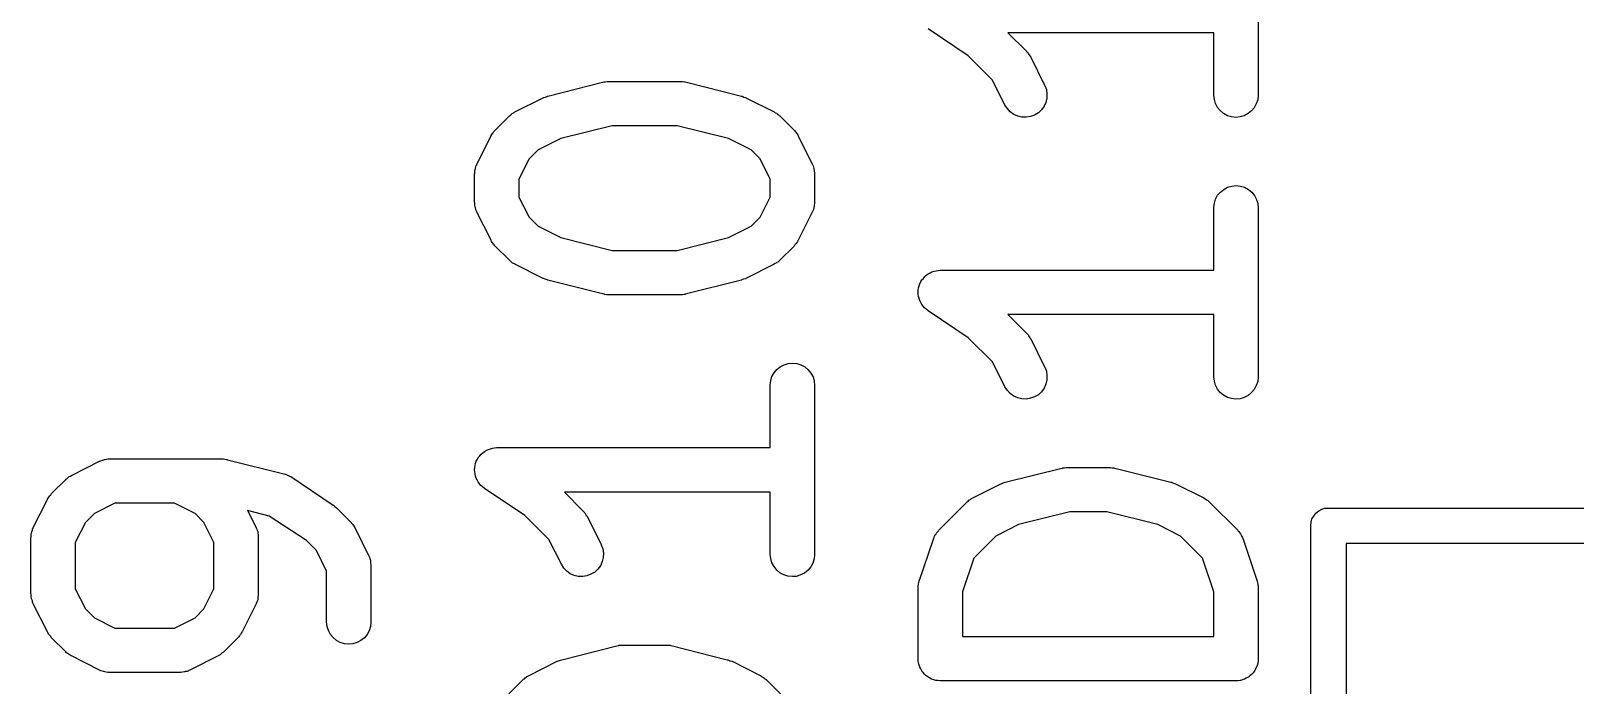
# Model space of a CAD drawing. Extents: x 116.8 to 159.2, y -137.5 to -92.6.
# Drawn here: x 143.38 to 148.6, y -133.1 to -130.89 of the extents above; entities that cross this region are included whole.
import ezdxf

# ---------------------------------------------------------------- set-up
doc = ezdxf.new("R2010")
doc.units = 0
doc.layers.add('BLACK', color=7, linetype='CONTINUOUS')

msp = doc.modelspace()

# ---------------------------------------------------------------- linework, layer by layer
at = {"layer": 'BLACK', "linetype": 'CONTINUOUS'}
for p, q in [((147.527, -130.538), (147.527, -131.11)), ((146.547, -130.977), (146.411, -130.886)), ((147.377, -130.899), (146.681, -130.899)), ((146.681, -130.899), (146.744, -130.961)), ((147.377, -131.11), (147.377, -130.899)), ((146.744, -130.961), (146.744, -130.962)), ((146.744, -130.962), (146.747, -130.965)), ((146.747, -130.965), (146.75, -130.968)), ((146.629, -131.059), (146.547, -130.977)), ((146.75, -130.968), (146.751, -130.971)), ((146.751, -130.971), (146.753, -130.973)), ((146.753, -130.973), (146.755, -130.977)), ((146.755, -130.977), (146.758, -130.981)), ((146.758, -130.981), (146.805, -131.076)), ((145.125, -131.113), (145.315, -131.065)), ((145.315, -131.065), (145.316, -131.065)), ((145.316, -131.065), (145.317, -131.065)), ((145.317, -131.065), (145.319, -131.065)), ((145.319, -131.065), (145.325, -131.064)), ((145.325, -131.064), (145.331, -131.063)), ((145.331, -131.063), (145.332, -131.063)), ((145.332, -131.063), (145.333, -131.063)), ((145.333, -131.063), (145.571, -131.063)), ((145.571, -131.063), (145.572, -131.063)), ((145.572, -131.063), (145.574, -131.063)), ((145.574, -131.063), (145.575, -131.063)), ((145.575, -131.063), (145.581, -131.064)), ((145.581, -131.064), (145.587, -131.065)), ((145.587, -131.065), (145.588, -131.065)), ((145.588, -131.065), (145.59, -131.065)), ((145.59, -131.065), (145.78, -131.113)), ((146.671, -131.143), (146.629, -131.059)), ((145.014, -131.166), (145.109, -131.119)), ((145.109, -131.119), (145.11, -131.118)), ((145.11, -131.118), (145.111, -131.118)), ((145.111, -131.118), (145.117, -131.116)), ((145.111, -131.118), (145.111, -131.118)), ((145.117, -131.116), (145.124, -131.113)), ((145.124, -131.113), (145.124, -131.113)), ((145.124, -131.113), (145.125, -131.113)), ((145.78, -131.113), (145.781, -131.113)), ((145.781, -131.113), (145.781, -131.113)), ((145.781, -131.113), (145.782, -131.113)), ((145.782, -131.113), (145.788, -131.116)), ((145.788, -131.116), (145.795, -131.118)), ((145.795, -131.118), (145.795, -131.119)), ((145.795, -131.119), (145.795, -131.119)), ((145.795, -131.119), (145.891, -131.166)), ((146.805, -131.076), (146.806, -131.077)), ((146.806, -131.077), (146.811, -131.091)), ((146.812, -131.12), (146.809, -131.134)), ((146.811, -131.091), (146.813, -131.105)), ((146.813, -131.105), (146.812, -131.12)), ((147.379, -131.124), (147.377, -131.11)), ((147.383, -131.138), (147.379, -131.124)), ((147.527, -131.111), (147.526, -131.125)), ((147.527, -131.11), (147.527, -131.111)), ((144.999, -131.177), (145.002, -131.174)), ((145.002, -131.174), (145.004, -131.172)), ((145.004, -131.172), (145.007, -131.17)), ((145.007, -131.17), (145.011, -131.168)), ((145.011, -131.168), (145.014, -131.166)), ((145.891, -131.166), (145.892, -131.167)), ((145.892, -131.167), (145.895, -131.169)), ((145.895, -131.169), (145.899, -131.171)), ((145.899, -131.171), (145.901, -131.173)), ((145.901, -131.173), (145.904, -131.175)), ((145.904, -131.175), (145.907, -131.178)), ((146.679, -131.155), (146.671, -131.143)), ((146.689, -131.166), (146.679, -131.155)), ((146.701, -131.175), (146.689, -131.166)), ((146.714, -131.181), (146.701, -131.175)), ((146.784, -131.169), (146.771, -131.177)), ((146.794, -131.159), (146.784, -131.169)), ((146.803, -131.147), (146.794, -131.159)), ((146.809, -131.134), (146.803, -131.147)), ((147.39, -131.151), (147.383, -131.138)), ((147.399, -131.162), (147.39, -131.151)), ((147.41, -131.172), (147.399, -131.162)), ((147.423, -131.179), (147.41, -131.172)), ((147.493, -131.172), (147.48, -131.179)), ((147.505, -131.163), (147.493, -131.172)), ((147.514, -131.152), (147.505, -131.163)), ((147.521, -131.139), (147.514, -131.152)), ((147.526, -131.125), (147.521, -131.139)), ((144.944, -131.231), (144.947, -131.228)), ((144.947, -131.228), (144.995, -131.18)), ((144.995, -131.18), (144.999, -131.177)), ((144.995, -131.18), (144.995, -131.18)), ((145.343, -131.213), (145.169, -131.256)), ((145.562, -131.213), (145.343, -131.213)), ((145.736, -131.256), (145.562, -131.213)), ((145.907, -131.178), (145.91, -131.18)), ((145.91, -131.18), (145.958, -131.228)), ((145.958, -131.228), (145.959, -131.229)), ((146.728, -131.184), (146.714, -131.181)), ((146.743, -131.184), (146.728, -131.184)), ((146.757, -131.182), (146.743, -131.184)), ((146.771, -131.177), (146.757, -131.182)), ((147.437, -131.183), (147.423, -131.179)), ((147.452, -131.185), (147.437, -131.183)), ((147.466, -131.183), (147.452, -131.185)), ((147.48, -131.179), (147.466, -131.183)), ((144.885, -131.343), (144.933, -131.247)), ((144.933, -131.246), (144.936, -131.243)), ((144.933, -131.247), (144.933, -131.246)), ((144.936, -131.243), (144.938, -131.239)), ((144.938, -131.239), (144.94, -131.237)), ((144.94, -131.237), (144.941, -131.234)), ((144.941, -131.234), (144.944, -131.231)), ((145.169, -131.256), (145.092, -131.295)), ((145.813, -131.295), (145.736, -131.256)), ((145.959, -131.229), (145.961, -131.232)), ((145.961, -131.232), (145.964, -131.235)), ((145.964, -131.235), (145.966, -131.238)), ((145.966, -131.238), (145.968, -131.24)), ((145.968, -131.24), (145.97, -131.244)), ((145.97, -131.244), (145.972, -131.247)), ((145.972, -131.247), (146.019, -131.343)), ((145.062, -131.325), (145.027, -131.394)), ((145.092, -131.295), (145.062, -131.325)), ((145.843, -131.325), (145.813, -131.295)), ((145.877, -131.394), (145.843, -131.325)), ((144.877, -131.375), (144.878, -131.373)), ((144.877, -131.376), (144.877, -131.375)), ((144.877, -131.471), (144.877, -131.376)), ((144.878, -131.366), (144.879, -131.361)), ((144.878, -131.371), (144.878, -131.366)), ((144.878, -131.373), (144.878, -131.371)), ((144.879, -131.361), (144.88, -131.358)), ((144.88, -131.356), (144.882, -131.352)), ((144.88, -131.358), (144.88, -131.356)), ((144.882, -131.352), (144.883, -131.347)), ((144.883, -131.347), (144.885, -131.345)), ((144.885, -131.345), (144.885, -131.343)), ((146.019, -131.343), (146.02, -131.344)), ((146.02, -131.344), (146.021, -131.346)), ((146.021, -131.346), (146.022, -131.348)), ((146.022, -131.348), (146.023, -131.353)), ((146.023, -131.353), (146.025, -131.357)), ((146.025, -131.357), (146.025, -131.36)), ((146.025, -131.36), (146.026, -131.362)), ((146.026, -131.362), (146.026, -131.367)), ((146.026, -131.367), (146.027, -131.372)), ((146.027, -131.372), (146.027, -131.374)), ((146.027, -131.374), (146.027, -131.376)), ((146.027, -131.376), (146.027, -131.471)), ((145.027, -131.394), (145.027, -131.454)), ((145.877, -131.454), (145.877, -131.394)), ((147.39, -131.448), (147.4, -131.437)), ((147.4, -131.437), (147.411, -131.428)), ((147.411, -131.428), (147.424, -131.421)), ((147.424, -131.421), (147.438, -131.417)), ((147.438, -131.417), (147.453, -131.415)), ((147.453, -131.415), (147.467, -131.417)), ((147.467, -131.417), (147.481, -131.421)), ((147.481, -131.421), (147.494, -131.428)), ((147.494, -131.428), (147.506, -131.438)), ((144.878, -131.474), (144.877, -131.471)), ((144.878, -131.476), (144.878, -131.474)), ((144.878, -131.481), (144.878, -131.476)), ((144.879, -131.486), (144.878, -131.481)), ((144.879, -131.488), (144.879, -131.486)), ((144.88, -131.49), (144.879, -131.488)), ((145.027, -131.454), (145.062, -131.522)), ((145.843, -131.522), (145.877, -131.454)), ((146.026, -131.487), (146.025, -131.489)), ((146.025, -131.489), (146.025, -131.491)), ((146.027, -131.477), (146.026, -131.482)), ((146.026, -131.482), (146.026, -131.487)), ((146.027, -131.471), (146.027, -131.472)), ((146.027, -131.472), (146.027, -131.475)), ((146.027, -131.475), (146.027, -131.477)), ((147.377, -131.489), (147.379, -131.475)), ((147.377, -131.49), (147.377, -131.489)), ((147.379, -131.475), (147.383, -131.461)), ((147.383, -131.461), (147.39, -131.448)), ((147.506, -131.438), (147.515, -131.449)), ((147.515, -131.449), (147.522, -131.462)), ((147.522, -131.462), (147.526, -131.476)), ((147.526, -131.476), (147.527, -131.49)), ((144.882, -131.495), (144.88, -131.49)), ((144.883, -131.5), (144.882, -131.495)), ((144.884, -131.502), (144.883, -131.5)), ((144.885, -131.504), (144.884, -131.502)), ((144.885, -131.505), (144.885, -131.504)), ((144.933, -131.6), (144.885, -131.505)), ((145.062, -131.522), (145.092, -131.553)), ((145.813, -131.553), (145.843, -131.522)), ((146.019, -131.505), (145.972, -131.6)), ((146.02, -131.503), (146.019, -131.505)), ((146.021, -131.501), (146.02, -131.503)), ((146.023, -131.496), (146.021, -131.501)), ((146.025, -131.491), (146.023, -131.496)), ((147.377, -131.701), (147.377, -131.49)), ((147.527, -131.49), (147.527, -132.062)), ((145.092, -131.553), (145.169, -131.591)), ((145.169, -131.591), (145.343, -131.635)), ((145.562, -131.635), (145.736, -131.591)), ((145.736, -131.591), (145.813, -131.553)), ((144.935, -131.604), (144.933, -131.6)), ((144.937, -131.608), (144.935, -131.604)), ((144.939, -131.61), (144.937, -131.608)), ((144.941, -131.613), (144.939, -131.61)), ((144.944, -131.616), (144.941, -131.613)), ((144.946, -131.619), (144.944, -131.616)), ((144.947, -131.62), (144.946, -131.619)), ((144.995, -131.667), (144.947, -131.62)), ((145.343, -131.635), (145.562, -131.635)), ((145.958, -131.62), (145.91, -131.667)), ((145.96, -131.616), (145.958, -131.62)), ((145.963, -131.613), (145.96, -131.616)), ((145.965, -131.611), (145.963, -131.613)), ((145.967, -131.608), (145.965, -131.611)), ((145.969, -131.605), (145.967, -131.608)), ((145.971, -131.601), (145.969, -131.605)), ((145.972, -131.6), (145.971, -131.601)), ((144.998, -131.67), (144.995, -131.667)), ((145.001, -131.673), (144.998, -131.67)), ((145.003, -131.675), (145.001, -131.673)), ((145.006, -131.677), (145.003, -131.675)), ((145.01, -131.679), (145.006, -131.677)), ((145.013, -131.681), (145.01, -131.679)), ((145.014, -131.681), (145.013, -131.681)), ((145.109, -131.729), (145.014, -131.681)), ((145.891, -131.681), (145.795, -131.729)), ((145.894, -131.679), (145.891, -131.681)), ((145.898, -131.677), (145.894, -131.679)), ((145.9, -131.675), (145.898, -131.677)), ((145.903, -131.674), (145.9, -131.675)), ((145.906, -131.671), (145.903, -131.674)), ((145.909, -131.668), (145.906, -131.671)), ((145.91, -131.667), (145.909, -131.668)), ((145.11, -131.729), (145.109, -131.729)), ((145.116, -131.732), (145.11, -131.729)), ((145.11, -131.729), (145.11, -131.729)), ((145.123, -131.734), (145.116, -131.732)), ((145.124, -131.734), (145.123, -131.734)), ((145.123, -131.734), (145.123, -131.734)), ((145.125, -131.735), (145.124, -131.734)), ((145.315, -131.782), (145.125, -131.735)), ((145.78, -131.735), (145.59, -131.782)), ((145.781, -131.734), (145.78, -131.735)), ((145.78, -131.735), (145.78, -131.735)), ((145.787, -131.732), (145.781, -131.734)), ((145.794, -131.73), (145.787, -131.732)), ((145.795, -131.729), (145.794, -131.73)), ((145.794, -131.73), (145.794, -131.73)), ((145.795, -131.729), (145.795, -131.729)), ((146.381, -131.754), (146.383, -131.747)), ((146.383, -131.747), (146.387, -131.74)), ((146.383, -131.747), (146.383, -131.747)), ((146.383, -131.747), (146.383, -131.747)), ((146.387, -131.74), (146.39, -131.734)), ((146.39, -131.734), (146.395, -131.729)), ((146.39, -131.734), (146.39, -131.734)), ((146.39, -131.734), (146.39, -131.734)), ((146.395, -131.729), (146.4, -131.723)), ((146.4, -131.723), (146.405, -131.718)), ((146.4, -131.723), (146.4, -131.723)), ((146.4, -131.723), (146.4, -131.723)), ((146.405, -131.718), (146.411, -131.714)), ((146.411, -131.714), (146.418, -131.71)), ((146.411, -131.714), (146.411, -131.714)), ((146.411, -131.714), (146.411, -131.714)), ((146.418, -131.71), (146.424, -131.707)), ((146.424, -131.707), (146.431, -131.705)), ((146.424, -131.707), (146.424, -131.707)), ((146.424, -131.707), (146.424, -131.707)), ((146.431, -131.705), (146.438, -131.703)), ((146.438, -131.703), (146.445, -131.702)), ((146.438, -131.703), (146.438, -131.703)), ((146.438, -131.703), (146.438, -131.703)), ((146.445, -131.702), (146.452, -131.701)), ((146.452, -131.701), (147.377, -131.701)), ((145.316, -131.782), (145.315, -131.782)), ((145.318, -131.783), (145.316, -131.782)), ((145.324, -131.784), (145.318, -131.783)), ((145.33, -131.784), (145.324, -131.784)), ((145.331, -131.784), (145.33, -131.784)), ((145.332, -131.785), (145.331, -131.784)), ((145.333, -131.785), (145.332, -131.785)), ((145.571, -131.785), (145.333, -131.785)), ((145.573, -131.784), (145.571, -131.785)), ((145.574, -131.784), (145.573, -131.784)), ((145.58, -131.784), (145.574, -131.784)), ((145.586, -131.783), (145.58, -131.784)), ((145.587, -131.783), (145.586, -131.783)), ((145.589, -131.783), (145.587, -131.783)), ((145.59, -131.782), (145.589, -131.783)), ((146.377, -131.776), (146.378, -131.768)), ((146.378, -131.783), (146.377, -131.776)), ((146.377, -131.776), (146.377, -131.776)), ((146.377, -131.776), (146.377, -131.776)), ((146.378, -131.768), (146.379, -131.761)), ((146.379, -131.79), (146.378, -131.783)), ((146.379, -131.761), (146.381, -131.754)), ((146.379, -131.761), (146.379, -131.761)), ((146.379, -131.761), (146.379, -131.761)), ((146.381, -131.797), (146.379, -131.79)), ((146.379, -131.79), (146.379, -131.79)), ((146.379, -131.79), (146.379, -131.79)), ((146.383, -131.804), (146.381, -131.797)), ((146.386, -131.81), (146.383, -131.804)), ((146.383, -131.804), (146.383, -131.804)), ((146.383, -131.804), (146.383, -131.804)), ((146.39, -131.817), (146.386, -131.81)), ((146.394, -131.823), (146.39, -131.817)), ((146.39, -131.817), (146.39, -131.817)), ((146.39, -131.817), (146.39, -131.817)), ((146.399, -131.829), (146.394, -131.823)), ((146.404, -131.833), (146.399, -131.829)), ((146.399, -131.829), (146.399, -131.829)), ((146.399, -131.829), (146.399, -131.829)), ((146.41, -131.838), (146.404, -131.833)), ((146.411, -131.839), (146.41, -131.838)), ((146.41, -131.838), (146.41, -131.838)), ((146.41, -131.838), (146.41, -131.838)), ((146.41, -131.838), (146.41, -131.838)), ((146.547, -131.93), (146.411, -131.839)), ((147.377, -131.851), (146.681, -131.851)), ((146.681, -131.851), (146.744, -131.914)), ((147.377, -132.062), (147.377, -131.851)), ((146.629, -132.011), (146.547, -131.93)), ((146.744, -131.914), (146.744, -131.914)), ((146.744, -131.914), (146.747, -131.918)), ((146.747, -131.918), (146.75, -131.921)), ((146.75, -131.921), (146.751, -131.923)), ((146.751, -131.923), (146.753, -131.926)), ((146.753, -131.926), (146.755, -131.93)), ((146.755, -131.93), (146.758, -131.933)), ((146.758, -131.933), (146.805, -132.028)), ((146.671, -132.095), (146.629, -132.011)), ((145.879, -132.075), (145.883, -132.061)), ((145.883, -132.061), (145.89, -132.048)), ((145.89, -132.048), (145.9, -132.037)), ((145.9, -132.037), (145.911, -132.028)), ((145.911, -132.028), (145.924, -132.021)), ((145.924, -132.021), (145.938, -132.017)), ((145.938, -132.017), (145.953, -132.015)), ((145.953, -132.015), (145.967, -132.017)), ((145.967, -132.017), (145.981, -132.021)), ((145.981, -132.021), (145.994, -132.028)), ((145.994, -132.028), (146.006, -132.038)), ((146.006, -132.038), (146.015, -132.049)), ((146.015, -132.049), (146.022, -132.062)), ((146.022, -132.062), (146.026, -132.076)), ((146.805, -132.028), (146.806, -132.029)), ((146.806, -132.029), (146.811, -132.043)), ((146.811, -132.043), (146.813, -132.058)), ((146.813, -132.058), (146.812, -132.072)), ((147.379, -132.076), (147.377, -132.062)), ((147.527, -132.063), (147.526, -132.077)), ((147.527, -132.062), (147.527, -132.063)), ((145.877, -132.089), (145.879, -132.075)), ((145.877, -132.09), (145.877, -132.089)), ((145.877, -132.301), (145.877, -132.09)), ((146.026, -132.076), (146.027, -132.09)), ((146.027, -132.09), (146.027, -132.662)), ((146.679, -132.108), (146.671, -132.095)), ((146.689, -132.118), (146.679, -132.108)), ((146.794, -132.112), (146.784, -132.122)), ((146.803, -132.1), (146.794, -132.112)), ((146.809, -132.086), (146.803, -132.1)), ((146.812, -132.072), (146.809, -132.086)), ((147.383, -132.09), (147.379, -132.076)), ((147.39, -132.103), (147.383, -132.09)), ((147.399, -132.115), (147.39, -132.103)), ((147.41, -132.124), (147.399, -132.115)), ((147.505, -132.115), (147.493, -132.125)), ((147.514, -132.104), (147.505, -132.115)), ((147.521, -132.091), (147.514, -132.104)), ((147.526, -132.077), (147.521, -132.091)), ((146.701, -132.127), (146.689, -132.118)), ((146.714, -132.133), (146.701, -132.127)), ((146.728, -132.136), (146.714, -132.133)), ((146.743, -132.137), (146.728, -132.136)), ((146.757, -132.134), (146.743, -132.137)), ((146.771, -132.129), (146.757, -132.134)), ((146.784, -132.122), (146.771, -132.129)), ((147.423, -132.131), (147.41, -132.124)), ((147.437, -132.135), (147.423, -132.131)), ((147.452, -132.137), (147.437, -132.135)), ((147.466, -132.136), (147.452, -132.137)), ((147.48, -132.131), (147.466, -132.136)), ((147.493, -132.125), (147.48, -132.131)), ((144.895, -132.329), (144.9, -132.323)), ((144.9, -132.323), (144.905, -132.318)), ((144.9, -132.323), (144.9, -132.323)), ((144.9, -132.323), (144.9, -132.323)), ((144.905, -132.318), (144.911, -132.314)), ((144.911, -132.314), (144.918, -132.31)), ((144.911, -132.314), (144.911, -132.314)), ((144.911, -132.314), (144.911, -132.314)), ((144.918, -132.31), (144.924, -132.307)), ((144.924, -132.307), (144.931, -132.305)), ((144.924, -132.307), (144.924, -132.307)), ((144.924, -132.307), (144.924, -132.307)), ((144.931, -132.305), (144.938, -132.303)), ((144.938, -132.303), (144.945, -132.302)), ((144.938, -132.303), (144.938, -132.303)), ((144.938, -132.303), (144.938, -132.303)), ((144.945, -132.302), (144.952, -132.301)), ((144.952, -132.301), (145.877, -132.301)), ((143.514, -132.395), (143.609, -132.347)), ((143.609, -132.347), (143.61, -132.347)), ((143.61, -132.347), (143.612, -132.346)), ((143.612, -132.346), (143.614, -132.345)), ((143.614, -132.345), (143.619, -132.343)), ((143.619, -132.343), (143.624, -132.342)), ((143.624, -132.342), (143.626, -132.341)), ((143.626, -132.341), (143.628, -132.341)), ((143.628, -132.341), (143.633, -132.34)), ((143.633, -132.34), (143.638, -132.339)), ((143.638, -132.339), (143.641, -132.339)), ((143.641, -132.339), (143.643, -132.339)), ((143.643, -132.339), (144.024, -132.339)), ((144.024, -132.339), (144.025, -132.339)), ((144.025, -132.339), (144.026, -132.339)), ((144.026, -132.339), (144.028, -132.339)), ((144.028, -132.339), (144.033, -132.34)), ((144.033, -132.34), (144.039, -132.341)), ((144.039, -132.341), (144.041, -132.341)), ((144.041, -132.341), (144.042, -132.342)), ((144.042, -132.342), (144.232, -132.389)), ((144.877, -132.376), (144.878, -132.368)), ((144.878, -132.383), (144.877, -132.376)), ((144.877, -132.376), (144.877, -132.376)), ((144.877, -132.376), (144.877, -132.376)), ((144.878, -132.368), (144.879, -132.361)), ((144.879, -132.361), (144.881, -132.354)), ((144.879, -132.361), (144.879, -132.361)), ((144.879, -132.361), (144.879, -132.361)), ((144.881, -132.354), (144.883, -132.347)), ((144.883, -132.347), (144.887, -132.34)), ((144.883, -132.347), (144.883, -132.347)), ((144.883, -132.347), (144.883, -132.347)), ((144.887, -132.34), (144.89, -132.334)), ((144.89, -132.334), (144.895, -132.329)), ((144.89, -132.334), (144.89, -132.334)), ((144.89, -132.334), (144.89, -132.334)), ((146.672, -132.418), (146.863, -132.37)), ((146.863, -132.37), (146.864, -132.37)), ((146.864, -132.37), (146.865, -132.37)), ((146.865, -132.37), (146.866, -132.369)), ((146.866, -132.369), (146.872, -132.369)), ((146.872, -132.369), (146.878, -132.368)), ((146.878, -132.368), (146.88, -132.368)), ((146.88, -132.368), (146.881, -132.368)), ((146.881, -132.368), (147.024, -132.368)), ((147.024, -132.368), (147.025, -132.368)), ((147.025, -132.368), (147.026, -132.368)), ((147.026, -132.368), (147.028, -132.368)), ((147.028, -132.368), (147.033, -132.369)), ((147.033, -132.369), (147.039, -132.369)), ((147.039, -132.369), (147.041, -132.37)), ((147.041, -132.37), (147.042, -132.37)), ((147.042, -132.37), (147.232, -132.418)), ((143.447, -132.456), (143.495, -132.409)), ((143.495, -132.408), (143.499, -132.406)), ((143.495, -132.409), (143.495, -132.408)), ((143.499, -132.406), (143.502, -132.403)), ((143.502, -132.403), (143.504, -132.401)), ((143.504, -132.401), (143.507, -132.399)), ((143.507, -132.399), (143.511, -132.397)), ((143.511, -132.397), (143.514, -132.395)), ((144.232, -132.389), (144.233, -132.389)), ((144.233, -132.389), (144.238, -132.391)), ((144.238, -132.391), (144.243, -132.393)), ((144.243, -132.393), (144.245, -132.394)), ((144.245, -132.394), (144.247, -132.395)), ((144.247, -132.395), (144.251, -132.397)), ((144.251, -132.397), (144.256, -132.399)), ((144.256, -132.399), (144.399, -132.495)), ((144.879, -132.39), (144.878, -132.383)), ((144.881, -132.397), (144.879, -132.39)), ((144.879, -132.39), (144.879, -132.39)), ((144.879, -132.39), (144.879, -132.39)), ((144.883, -132.404), (144.881, -132.397)), ((144.886, -132.41), (144.883, -132.404)), ((144.883, -132.404), (144.883, -132.404)), ((144.883, -132.404), (144.883, -132.404)), ((144.89, -132.417), (144.886, -132.41)), ((144.894, -132.423), (144.89, -132.417)), ((144.89, -132.417), (144.89, -132.417)), ((144.89, -132.417), (144.89, -132.417)), ((144.899, -132.429), (144.894, -132.423)), ((144.904, -132.433), (144.899, -132.429)), ((144.899, -132.429), (144.899, -132.429)), ((144.899, -132.429), (144.899, -132.429)), ((146.562, -132.471), (146.657, -132.423)), ((146.657, -132.423), (146.658, -132.423)), ((146.658, -132.423), (146.665, -132.42)), ((146.658, -132.423), (146.658, -132.423)), ((146.658, -132.423), (146.658, -132.423)), ((146.665, -132.42), (146.672, -132.418)), ((146.672, -132.418), (146.672, -132.418)), ((146.672, -132.418), (146.672, -132.418)), ((147.232, -132.418), (147.233, -132.418)), ((147.233, -132.418), (147.234, -132.418)), ((147.234, -132.418), (147.234, -132.418)), ((147.234, -132.418), (147.241, -132.421)), ((147.241, -132.421), (147.247, -132.423)), ((147.247, -132.423), (147.248, -132.423)), ((147.248, -132.423), (147.248, -132.423)), ((147.248, -132.423), (147.343, -132.471)), ((143.385, -132.571), (143.433, -132.476)), ((143.433, -132.475), (143.436, -132.472)), ((143.433, -132.476), (143.433, -132.475)), ((143.436, -132.472), (143.438, -132.468)), ((143.438, -132.468), (143.44, -132.465)), ((143.44, -132.465), (143.441, -132.463)), ((143.441, -132.463), (143.444, -132.46)), ((143.444, -132.46), (143.447, -132.456)), ((144.91, -132.438), (144.904, -132.433)), ((144.911, -132.439), (144.91, -132.438)), ((144.91, -132.438), (144.91, -132.438)), ((144.91, -132.438), (144.91, -132.438)), ((144.91, -132.438), (144.91, -132.438)), ((145.047, -132.53), (144.911, -132.439)), ((145.877, -132.451), (145.181, -132.451)), ((145.181, -132.451), (145.244, -132.514)), ((145.877, -132.662), (145.877, -132.451)), ((146.543, -132.484), (146.546, -132.482)), ((146.546, -132.482), (146.549, -132.479)), ((146.549, -132.479), (146.552, -132.477)), ((146.552, -132.477), (146.554, -132.475)), ((146.554, -132.475), (146.558, -132.473)), ((146.558, -132.473), (146.562, -132.471)), ((147.343, -132.471), (147.344, -132.471)), ((147.344, -132.471), (147.348, -132.474)), ((147.348, -132.474), (147.351, -132.476)), ((147.351, -132.476), (147.354, -132.478)), ((147.354, -132.478), (147.356, -132.479)), ((147.356, -132.479), (147.359, -132.482)), ((147.359, -132.482), (147.363, -132.485)), ((143.592, -132.524), (143.562, -132.554)), ((143.661, -132.489), (143.592, -132.524)), ((143.863, -132.489), (143.661, -132.489)), ((143.932, -132.524), (143.863, -132.489)), ((143.962, -132.554), (143.932, -132.524)), ((144.183, -132.532), (144.109, -132.513)), ((144.109, -132.513), (144.139, -132.571)), ((144.309, -132.615), (144.183, -132.532)), ((144.399, -132.495), (144.399, -132.495)), ((144.399, -132.495), (144.399, -132.495)), ((144.399, -132.495), (144.399, -132.495)), ((144.399, -132.495), (144.4, -132.495)), ((144.4, -132.495), (144.405, -132.5)), ((144.405, -132.5), (144.41, -132.504)), ((144.41, -132.504), (144.458, -132.552)), ((145.129, -132.611), (145.047, -132.53)), ((145.244, -132.514), (145.244, -132.514)), ((145.244, -132.514), (145.247, -132.518)), ((145.247, -132.518), (145.25, -132.521)), ((145.25, -132.521), (145.251, -132.523)), ((145.251, -132.523), (145.253, -132.526)), ((145.253, -132.526), (145.255, -132.53)), ((145.255, -132.53), (145.258, -132.533)), ((145.258, -132.533), (145.305, -132.628)), ((146.447, -132.58), (146.542, -132.485)), ((146.542, -132.485), (146.543, -132.484)), ((146.89, -132.518), (146.717, -132.561)), ((147.015, -132.518), (146.89, -132.518)), ((147.188, -132.561), (147.015, -132.518)), ((147.363, -132.485), (147.458, -132.58)), ((147.709, -132.542), (147.715, -132.532)), ((147.715, -132.532), (147.722, -132.522)), ((147.722, -132.522), (147.732, -132.515)), ((147.732, -132.515), (147.742, -132.509)), ((147.742, -132.509), (147.753, -132.506)), ((147.753, -132.506), (147.762, -132.505)), ((147.762, -132.505), (147.765, -132.505)), ((147.765, -132.505), (147.768, -132.505)), ((147.768, -132.505), (149.232, -132.505)), ((143.38, -132.585), (143.382, -132.58)), ((143.38, -132.587), (143.38, -132.585)), ((143.382, -132.58), (143.383, -132.575)), ((143.383, -132.575), (143.385, -132.573)), ((143.385, -132.573), (143.385, -132.571)), ((143.562, -132.554), (143.527, -132.622)), ((143.996, -132.622), (143.962, -132.554)), ((144.139, -132.571), (144.139, -132.572)), ((144.139, -132.572), (144.14, -132.574)), ((144.14, -132.574), (144.141, -132.576)), ((144.141, -132.576), (144.142, -132.581)), ((144.142, -132.581), (144.144, -132.586)), ((144.144, -132.586), (144.144, -132.588)), ((144.458, -132.552), (144.459, -132.552)), ((144.459, -132.552), (144.461, -132.556)), ((144.461, -132.556), (144.464, -132.559)), ((144.464, -132.559), (144.466, -132.561)), ((144.466, -132.561), (144.468, -132.564)), ((144.468, -132.564), (144.47, -132.568)), ((144.47, -132.568), (144.472, -132.571)), ((144.472, -132.571), (144.519, -132.666)), ((146.441, -132.588), (146.444, -132.584)), ((146.444, -132.584), (146.446, -132.582)), ((146.446, -132.582), (146.447, -132.58)), ((146.717, -132.561), (146.64, -132.6)), ((147.265, -132.6), (147.188, -132.561)), ((147.458, -132.58), (147.459, -132.581)), ((147.459, -132.581), (147.46, -132.583)), ((147.46, -132.583), (147.462, -132.584)), ((147.462, -132.584), (147.464, -132.588)), ((147.705, -132.565), (147.706, -132.553)), ((147.705, -132.568), (147.705, -132.565)), ((147.705, -133.205), (147.705, -132.568)), ((147.706, -132.553), (147.709, -132.542)), ((143.377, -132.604), (143.378, -132.602)), ((143.377, -132.605), (143.377, -132.604)), ((143.377, -132.795), (143.377, -132.605)), ((143.378, -132.594), (143.379, -132.589)), ((143.378, -132.599), (143.378, -132.594)), ((143.378, -132.602), (143.378, -132.599)), ((143.379, -132.589), (143.38, -132.587)), ((143.527, -132.622), (143.527, -132.778)), ((143.996, -132.778), (143.996, -132.622)), ((144.144, -132.588), (144.145, -132.59)), ((144.145, -132.59), (144.146, -132.595)), ((144.146, -132.595), (144.146, -132.6)), ((144.146, -132.6), (144.146, -132.603)), ((144.146, -132.603), (144.146, -132.605)), ((144.146, -132.605), (144.146, -132.795)), ((144.343, -132.649), (144.309, -132.615)), ((145.171, -132.695), (145.129, -132.611)), ((145.305, -132.628), (145.306, -132.629)), ((145.306, -132.629), (145.311, -132.643)), ((146.381, -132.752), (146.429, -132.61)), ((146.429, -132.609), (146.43, -132.607)), ((146.429, -132.61), (146.429, -132.609)), ((146.43, -132.607), (146.431, -132.605)), ((146.431, -132.605), (146.433, -132.6)), ((146.433, -132.6), (146.435, -132.595)), ((146.435, -132.595), (146.437, -132.594)), ((146.437, -132.594), (146.438, -132.592)), ((146.438, -132.592), (146.441, -132.588)), ((146.64, -132.6), (146.566, -132.674)), ((147.339, -132.674), (147.265, -132.6)), ((147.464, -132.588), (147.468, -132.592)), ((147.468, -132.592), (147.469, -132.594)), ((147.469, -132.594), (147.47, -132.596)), ((147.47, -132.596), (147.472, -132.601)), ((147.472, -132.601), (147.474, -132.605)), ((147.474, -132.605), (147.475, -132.608)), ((147.475, -132.608), (147.476, -132.61)), ((147.476, -132.61), (147.524, -132.752)), ((149.175, -132.625), (147.825, -132.625)), ((147.825, -132.625), (147.825, -135.028)), ((144.377, -132.718), (144.343, -132.649)), ((144.519, -132.666), (144.52, -132.667)), ((144.52, -132.667), (144.521, -132.669)), ((144.521, -132.669), (144.522, -132.671)), ((144.522, -132.671), (144.523, -132.676)), ((144.523, -132.676), (144.525, -132.681)), ((144.525, -132.681), (144.525, -132.683)), ((144.525, -132.683), (144.526, -132.685)), ((144.526, -132.685), (144.526, -132.691)), ((144.526, -132.691), (144.527, -132.696)), ((145.309, -132.686), (145.303, -132.7)), ((145.312, -132.672), (145.309, -132.686)), ((145.311, -132.643), (145.313, -132.658)), ((145.313, -132.658), (145.312, -132.672)), ((145.879, -132.676), (145.877, -132.662)), ((145.883, -132.69), (145.879, -132.676)), ((145.89, -132.703), (145.883, -132.69)), ((146.021, -132.691), (146.014, -132.704)), ((146.026, -132.677), (146.021, -132.691)), ((146.027, -132.663), (146.026, -132.677)), ((146.027, -132.662), (146.027, -132.663)), ((146.566, -132.674), (146.527, -132.788)), ((147.377, -132.788), (147.339, -132.674)), ((144.377, -132.89), (144.377, -132.718)), ((144.527, -132.696), (144.527, -132.698)), ((144.527, -132.698), (144.527, -132.7)), ((144.527, -132.7), (144.527, -132.89)), ((145.179, -132.708), (145.171, -132.695)), ((145.189, -132.718), (145.179, -132.708)), ((145.201, -132.727), (145.189, -132.718)), ((145.214, -132.733), (145.201, -132.727)), ((145.228, -132.736), (145.214, -132.733)), ((145.243, -132.737), (145.228, -132.736)), ((145.257, -132.734), (145.243, -132.737)), ((145.271, -132.729), (145.257, -132.734)), ((145.284, -132.722), (145.271, -132.729)), ((145.294, -132.712), (145.284, -132.722)), ((145.303, -132.7), (145.294, -132.712)), ((145.899, -132.715), (145.89, -132.703)), ((145.91, -132.724), (145.899, -132.715)), ((145.923, -132.731), (145.91, -132.724)), ((145.937, -132.735), (145.923, -132.731)), ((145.952, -132.737), (145.937, -132.735)), ((145.966, -132.736), (145.952, -132.737)), ((145.98, -132.731), (145.966, -132.736)), ((145.993, -132.725), (145.98, -132.731)), ((146.005, -132.715), (145.993, -132.725)), ((146.014, -132.704), (146.005, -132.715)), ((143.378, -132.797), (143.377, -132.795)), ((143.527, -132.778), (143.562, -132.846)), ((143.962, -132.846), (143.996, -132.778)), ((144.146, -132.795), (144.146, -132.796)), ((146.377, -132.775), (146.378, -132.771)), ((146.377, -132.776), (146.377, -132.775)), ((146.377, -133.014), (146.377, -132.776)), ((146.378, -132.767), (146.379, -132.764)), ((146.378, -132.771), (146.378, -132.767)), ((146.379, -132.761), (146.38, -132.757)), ((146.379, -132.764), (146.379, -132.761)), ((146.38, -132.757), (146.381, -132.752)), ((146.527, -132.788), (146.527, -132.939)), ((147.377, -132.939), (147.377, -132.788)), ((147.524, -132.752), (147.524, -132.753)), ((147.524, -132.753), (147.525, -132.758)), ((147.525, -132.758), (147.526, -132.762)), ((147.526, -132.762), (147.526, -132.765)), ((147.526, -132.765), (147.527, -132.768)), ((147.527, -132.768), (147.527, -132.772)), ((147.527, -132.772), (147.527, -132.776)), ((147.527, -132.776), (147.527, -133.014)), ((143.378, -132.8), (143.378, -132.797)), ((143.378, -132.805), (143.378, -132.8)), ((143.379, -132.81), (143.378, -132.805)), ((143.379, -132.812), (143.379, -132.81)), ((143.38, -132.814), (143.379, -132.812)), ((143.382, -132.819), (143.38, -132.814)), ((143.383, -132.824), (143.382, -132.819)), ((143.384, -132.826), (143.383, -132.824)), ((143.385, -132.828), (143.384, -132.826)), ((143.385, -132.829), (143.385, -132.828)), ((143.433, -132.924), (143.385, -132.829)), ((143.562, -132.846), (143.592, -132.876)), ((143.932, -132.876), (143.962, -132.846)), ((144.139, -132.829), (144.091, -132.924)), ((144.14, -132.825), (144.139, -132.827)), ((144.139, -132.827), (144.139, -132.829)), ((144.142, -132.82), (144.14, -132.825)), ((144.144, -132.815), (144.142, -132.82)), ((144.145, -132.811), (144.144, -132.813)), ((144.144, -132.813), (144.144, -132.815)), ((144.146, -132.801), (144.145, -132.806)), ((144.145, -132.806), (144.145, -132.811)), ((144.146, -132.796), (144.146, -132.798)), ((144.146, -132.798), (144.146, -132.801)), ((143.592, -132.876), (143.661, -132.911)), ((143.863, -132.911), (143.932, -132.876)), ((144.379, -132.905), (144.377, -132.89)), ((144.527, -132.892), (144.526, -132.906)), ((144.527, -132.89), (144.527, -132.892)), ((143.435, -132.928), (143.433, -132.924)), ((143.437, -132.931), (143.435, -132.928)), ((143.439, -132.934), (143.437, -132.931)), ((143.441, -132.936), (143.439, -132.934)), ((143.444, -132.939), (143.441, -132.936)), ((143.446, -132.943), (143.444, -132.939)), ((143.447, -132.944), (143.446, -132.943)), ((143.495, -132.991), (143.447, -132.944)), ((143.661, -132.911), (143.863, -132.911)), ((144.077, -132.944), (144.029, -132.991)), ((144.08, -132.94), (144.077, -132.944)), ((144.082, -132.937), (144.08, -132.94)), ((144.084, -132.935), (144.082, -132.937)), ((144.086, -132.932), (144.084, -132.935)), ((144.088, -132.928), (144.086, -132.932)), ((144.09, -132.925), (144.088, -132.928)), ((144.091, -132.924), (144.09, -132.925)), ((144.383, -132.919), (144.379, -132.905)), ((144.39, -132.932), (144.383, -132.919)), ((144.399, -132.943), (144.39, -132.932)), ((144.41, -132.953), (144.399, -132.943)), ((144.505, -132.944), (144.493, -132.953)), ((144.514, -132.933), (144.505, -132.944)), ((144.521, -132.92), (144.514, -132.933)), ((144.526, -132.906), (144.521, -132.92)), ((146.527, -132.939), (147.377, -132.939)), ((143.498, -132.994), (143.495, -132.991)), ((143.501, -132.997), (143.498, -132.994)), ((143.503, -132.998), (143.501, -132.997)), ((143.506, -133), (143.503, -132.998)), ((143.51, -133.002), (143.506, -133)), ((143.513, -133.005), (143.51, -133.002)), ((144.013, -133.003), (144.01, -133.005)), ((144.017, -133.001), (144.013, -133.003)), ((144.019, -132.999), (144.017, -133.001)), ((144.022, -132.997), (144.019, -132.999)), ((144.025, -132.994), (144.022, -132.997)), ((144.028, -132.992), (144.025, -132.994)), ((144.029, -132.991), (144.028, -132.992)), ((144.423, -132.96), (144.41, -132.953)), ((144.437, -132.964), (144.423, -132.96)), ((144.452, -132.965), (144.437, -132.964)), ((144.466, -132.964), (144.452, -132.965)), ((144.48, -132.96), (144.466, -132.964)), ((144.493, -132.953), (144.48, -132.96)), ((145.172, -133.018), (145.363, -132.97)), ((145.363, -132.97), (145.364, -132.97)), ((145.364, -132.97), (145.365, -132.97)), ((145.365, -132.97), (145.366, -132.969)), ((145.366, -132.969), (145.372, -132.969)), ((145.372, -132.969), (145.378, -132.968)), ((145.378, -132.968), (145.38, -132.968)), ((145.38, -132.968), (145.381, -132.968)), ((145.381, -132.968), (145.524, -132.968)), ((145.524, -132.968), (145.525, -132.968)), ((145.525, -132.968), (145.526, -132.968)), ((145.526, -132.968), (145.528, -132.968)), ((145.528, -132.968), (145.533, -132.969)), ((145.533, -132.969), (145.539, -132.969)), ((145.539, -132.969), (145.541, -132.97)), ((145.541, -132.97), (145.542, -132.97)), ((145.542, -132.97), (145.732, -133.018)), ((143.514, -133.005), (143.513, -133.005)), ((143.609, -133.053), (143.514, -133.005)), ((143.611, -133.054), (143.609, -133.053)), ((143.613, -133.055), (143.611, -133.054)), ((143.618, -133.056), (143.613, -133.055)), ((143.623, -133.058), (143.618, -133.056)), ((143.91, -133.055), (143.905, -133.057)), ((143.911, -133.054), (143.91, -133.055)), ((143.914, -133.053), (143.911, -133.054)), ((144.01, -133.005), (143.914, -133.053)), ((143.914, -133.053), (143.914, -133.053)), ((145.062, -133.071), (145.157, -133.023)), ((145.157, -133.023), (145.158, -133.023)), ((145.158, -133.023), (145.165, -133.02)), ((145.158, -133.023), (145.158, -133.023)), ((145.158, -133.023), (145.158, -133.023)), ((145.165, -133.02), (145.172, -133.018)), ((145.172, -133.018), (145.172, -133.018)), ((145.172, -133.018), (145.172, -133.018)), ((145.732, -133.018), (145.733, -133.018)), ((145.733, -133.018), (145.734, -133.018)), ((145.734, -133.018), (145.734, -133.018)), ((145.734, -133.018), (145.741, -133.021)), ((145.741, -133.021), (145.747, -133.023)), ((145.747, -133.023), (145.748, -133.023)), ((145.748, -133.023), (145.748, -133.023)), ((145.748, -133.023), (145.843, -133.071)), ((146.378, -133.021), (146.377, -133.014)), ((146.379, -133.028), (146.378, -133.021)), ((146.379, -133.029), (146.379, -133.028)), ((146.381, -133.036), (146.379, -133.029)), ((146.379, -133.029), (146.379, -133.029)), ((146.383, -133.042), (146.381, -133.036)), ((146.383, -133.043), (146.383, -133.042)), ((146.386, -133.049), (146.383, -133.043)), ((146.383, -133.043), (146.383, -133.043)), ((146.39, -133.055), (146.386, -133.049)), ((146.39, -133.056), (146.39, -133.055)), ((146.394, -133.061), (146.39, -133.056)), ((146.39, -133.056), (146.39, -133.056)), ((147.515, -133.056), (147.514, -133.056)), ((147.514, -133.056), (147.514, -133.057)), ((147.518, -133.05), (147.515, -133.056)), ((147.521, -133.044), (147.518, -133.05)), ((147.522, -133.043), (147.521, -133.044)), ((147.521, -133.044), (147.521, -133.044)), ((147.524, -133.037), (147.522, -133.043)), ((147.526, -133.03), (147.524, -133.037)), ((147.527, -133.022), (147.526, -133.029)), ((147.526, -133.029), (147.526, -133.03)), ((147.526, -133.03), (147.526, -133.03)), ((147.527, -133.014), (147.527, -133.015)), ((147.527, -133.015), (147.527, -133.015)), ((147.527, -133.015), (147.527, -133.015)), ((147.527, -133.015), (147.527, -133.015)), ((147.527, -133.015), (147.527, -133.022)), ((143.625, -133.058), (143.623, -133.058)), ((143.627, -133.059), (143.625, -133.058)), ((143.632, -133.06), (143.627, -133.059)), ((143.637, -133.061), (143.632, -133.06)), ((143.64, -133.06), (143.637, -133.061)), ((143.642, -133.061), (143.64, -133.06)), ((143.643, -133.061), (143.642, -133.061)), ((143.881, -133.061), (143.643, -133.061)), ((143.883, -133.06), (143.881, -133.061)), ((143.885, -133.061), (143.883, -133.06)), ((143.89, -133.06), (143.885, -133.061)), ((143.896, -133.059), (143.89, -133.06)), ((143.898, -133.059), (143.896, -133.059)), ((143.9, -133.058), (143.898, -133.059)), ((143.905, -133.057), (143.9, -133.058)), ((144.947, -133.18), (145.042, -133.085)), ((145.042, -133.085), (145.043, -133.084)), ((145.043, -133.084), (145.046, -133.082)), ((145.046, -133.082), (145.049, -133.079)), ((145.049, -133.079), (145.052, -133.077)), ((145.052, -133.077), (145.054, -133.075)), ((145.054, -133.075), (145.058, -133.073)), ((145.058, -133.073), (145.062, -133.071)), ((145.843, -133.071), (145.844, -133.071)), ((145.844, -133.071), (145.848, -133.074)), ((145.848, -133.074), (145.851, -133.076)), ((145.851, -133.076), (145.854, -133.078)), ((145.854, -133.078), (145.856, -133.079)), ((145.856, -133.079), (145.859, -133.082)), ((145.859, -133.082), (145.863, -133.085)), ((145.863, -133.085), (145.958, -133.18)), ((146.399, -133.067), (146.394, -133.061)), ((146.405, -133.072), (146.399, -133.067)), ((146.399, -133.067), (146.399, -133.067)), ((146.399, -133.067), (146.399, -133.067)), ((146.41, -133.076), (146.405, -133.072)), ((146.417, -133.08), (146.41, -133.076)), ((146.41, -133.076), (146.41, -133.076)), ((146.41, -133.076), (146.41, -133.076)), ((146.423, -133.083), (146.417, -133.08)), ((146.43, -133.086), (146.423, -133.083)), ((146.423, -133.083), (146.423, -133.083)), ((146.423, -133.083), (146.423, -133.083)), ((146.437, -133.088), (146.43, -133.086)), ((146.444, -133.088), (146.437, -133.088)), ((146.437, -133.088), (146.437, -133.088)), ((146.437, -133.088), (146.437, -133.088)), ((146.451, -133.089), (146.444, -133.088)), ((146.452, -133.089), (146.451, -133.089)), ((147.452, -133.089), (146.452, -133.089)), ((146.452, -133.089), (146.452, -133.089)), ((146.452, -133.089), (146.452, -133.089)), ((146.452, -133.089), (146.452, -133.089)), ((147.459, -133.089), (147.452, -133.089)), ((147.466, -133.088), (147.459, -133.089)), ((147.467, -133.088), (147.466, -133.088)), ((147.474, -133.086), (147.467, -133.088)), ((147.467, -133.088), (147.467, -133.088)), ((147.48, -133.084), (147.474, -133.086)), ((147.481, -133.084), (147.48, -133.084)), ((147.487, -133.08), (147.481, -133.084)), ((147.481, -133.084), (147.481, -133.084)), ((147.493, -133.077), (147.487, -133.08)), ((147.494, -133.077), (147.493, -133.077)), ((147.499, -133.072), (147.494, -133.077)), ((147.494, -133.077), (147.494, -133.077)), ((147.505, -133.068), (147.499, -133.072)), ((147.51, -133.062), (147.505, -133.068)), ((147.505, -133.068), (147.505, -133.068)), ((147.505, -133.068), (147.505, -133.068)), ((147.514, -133.057), (147.51, -133.062))]:
    msp.add_line(p, q, dxfattribs=at)

doc.saveas('drawing.dxf')
